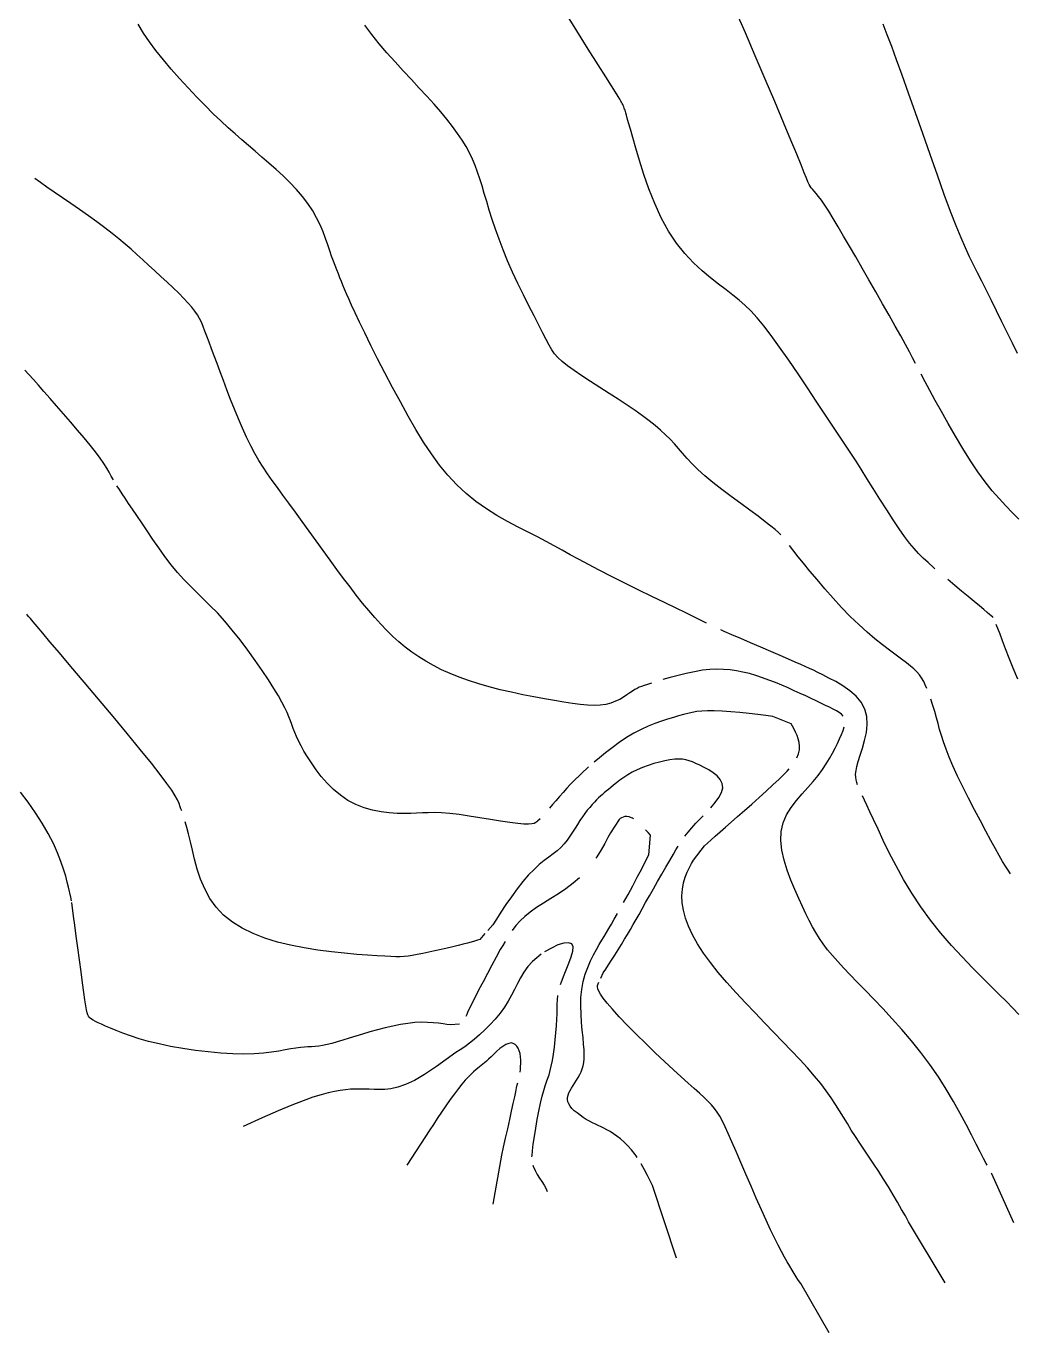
# Model space of a CAD drawing. Header units: millimetres. Extents: x 2235526 to 2245569, y 371981 to 382303.
# Drawn here: x 2243367.3 to 2243527.6, y 378853.1 to 379064.6 of the extents above; entities that cross this region are included whole.
import ezdxf

# ---------------------------------------------------------------- set-up
doc = ezdxf.new("R2010")
doc.units = ezdxf.units.MM
doc.linetypes.add('CONTI', pattern=[0])
for name, color, linetype, transparency in [('157', 10, 'CONTI', 0.7), ('159', 10, 'CONTI', 0.7), ('161', 10, 'CONTI', 0.7), ('163', 10, 'CONTI', 0.7), ('165', 10, 'CONTI', 0.7), ('167', 10, 'CONTI', 0.7), ('169', 10, 'CONTI', 0.7), ('171', 10, 'CONTI', 0.7), ('173', 10, 'CONTI', 0.7), ('175', 10, 'CONTI', 0.7), ('177', 10, 'CONTI', 0.7)]:
    doc.layers.add(name, color=color, linetype=linetype, transparency=transparency)

msp = doc.modelspace()

# ---------------------------------------------------------------- linework, layer by layer
at = {"layer": '157', "elevation": 157}
for points in [[(2243447.24, 378895.31), (2243447.28, 378895.72), (2243447.32, 378896.2), (2243447.35, 378896.71), (2243447.34, 378897.25), (2243447.3, 378897.79), (2243447.22, 378898.31), (2243447.09, 378898.76), (2243446.92, 378899.17), (2243446.7, 378899.51), (2243446.44, 378899.78), (2243446.13, 378899.95), (2243445.78, 378900.01), (2243445.38, 378899.95), (2243444.93, 378899.76), (2243444.46, 378899.46), (2243443.97, 378899.09), (2243443.48, 378898.66), (2243443, 378898.22), (2243442.55, 378897.79), (2243442.14, 378897.4), (2243441.79, 378897.08), (2243441.47, 378896.81), (2243441.19, 378896.59), (2243440.92, 378896.38), (2243440.66, 378896.16), (2243440.37, 378895.94), (2243440.06, 378895.67), (2243439.7, 378895.35), (2243439.3, 378894.97), (2243438.86, 378894.52), (2243438.37, 378893.98), (2243437.83, 378893.36), (2243437.24, 378892.63), (2243436.61, 378891.8), (2243435.93, 378890.86), (2243435.22, 378889.85), (2243434.52, 378888.82), (2243433.84, 378887.79), (2243433.2, 378886.82), (2243432.64, 378885.95), (2243428.93, 378880.21)], [(2243442.87, 378873.91), (2243444.27, 378881.85), (2243444.56, 378883.17), (2243444.88, 378884.61), (2243445.22, 378886.11), (2243445.55, 378887.6), (2243445.86, 378889), (2243446.13, 378890.23), (2243446.35, 378891.28), (2243446.53, 378892.1), (2243446.67, 378892.73), (2243446.77, 378893.21), (2243446.84, 378893.55)]]:
    msp.add_lwpolyline(points, dxfattribs=at)
at = {"layer": '159', "elevation": 159}
for points in [[(2243453.75, 378909.47), (2243453.8, 378909.62), (2243453.85, 378909.76), (2243454.24, 378910.79), (2243454.69, 378911.87), (2243455.13, 378912.95), (2243455.5, 378913.96), (2243455.74, 378914.86), (2243455.79, 378915.57), (2243455.58, 378916.05), (2243455.07, 378916.24), (2243454.3, 378916.17), (2243453.35, 378915.87), (2243452.29, 378915.38), (2243451.2, 378914.74)], [(2243450.65, 378914.37), (2243449.92, 378913.81), (2243449.26, 378913.22), (2243448.48, 378912.37), (2243447.83, 378911.48), (2243447.29, 378910.57), (2243446.8, 378909.64), (2243446.34, 378908.68), (2243445.86, 378907.72), (2243445.32, 378906.75), (2243444.69, 378905.78), (2243443.98, 378904.82), (2243443.21, 378903.88), (2243442.39, 378902.98), (2243441.54, 378902.11), (2243440.67, 378901.31), (2243439.8, 378900.56), (2243439.04, 378899.96), (2243438.28, 378899.41), (2243437.55, 378898.91), (2243436.84, 378898.45), (2243433.68, 378896.21)], [(2243449.15, 378881.57), (2243449.16, 378881.78), (2243449.23, 378882.57), (2243449.36, 378883.63), (2243449.54, 378884.86), (2243449.76, 378886.21), (2243450.01, 378887.6), (2243450.27, 378888.97), (2243450.55, 378890.25), (2243450.81, 378891.38), (2243451.06, 378892.3), (2243451.29, 378893.05), (2243451.51, 378893.7), (2243451.72, 378894.29), (2243451.91, 378894.88), (2243452.1, 378895.53), (2243452.28, 378896.28), (2243452.46, 378897.19), (2243452.63, 378898.22), (2243452.78, 378899.34), (2243452.92, 378900.5), (2243453.03, 378901.67), (2243453.12, 378902.79), (2243453.17, 378903.84), (2243453.2, 378904.71), (2243453.21, 378905.51), (2243453.22, 378906.26), (2243453.26, 378906.98), (2243453.34, 378907.71)]]:
    msp.add_lwpolyline(points, dxfattribs=at)
at = {"layer": '159'}
for points in [[(2243433.68, 378896.21), (2243431.79, 378894.92), (2243430.13, 378893.96), (2243428.69, 378893.29), (2243427.43, 378892.85), (2243426.32, 378892.6), (2243425.33, 378892.49), (2243424.44, 378892.47), (2243423.62, 378892.5), (2243422.83, 378892.53), (2243422.07, 378892.56), (2243421.32, 378892.56), (2243420.56, 378892.55), (2243419.78, 378892.51), (2243418.97, 378892.43), (2243418.11, 378892.31), (2243417.19, 378892.15), (2243416.18, 378891.93), (2243415.04, 378891.63), (2243413.72, 378891.22), (2243412.16, 378890.67), (2243410.31, 378889.95), (2243408.11, 378889.03), (2243405.51, 378887.88), (2243402.45, 378886.47)], [(2243449.3, 378880.26), (2243449.36, 378880.05), (2243449.65, 378879.39), (2243449.99, 378878.75), (2243450.37, 378878.15), (2243450.75, 378877.57), (2243451.1, 378877.02), (2243451.4, 378876.49), (2243451.62, 378875.98)]]:
    msp.add_lwpolyline(points, dxfattribs=at)
at = {"layer": '161', "elevation": 161}
for points in [[(2243374.66, 378923), (2243374.58, 378923.58), (2243374.19, 378925.24), (2243373.99, 378926.03), (2243373.74, 378927), (2243373.4, 378928.13), (2243372.96, 378929.4), (2243372.42, 378930.8), (2243371.74, 378932.31), (2243370.92, 378933.91), (2243369.95, 378935.58), (2243368.85, 378937.28), (2243367.66, 378938.97), (2243366.4, 378940.61)], [(2243465.56, 378936.29), (2243465.4, 378936.38), (2243465.26, 378936.47), (2243464.85, 378936.63), (2243464.49, 378936.68), (2243464.17, 378936.66), (2243463.88, 378936.58), (2243463.63, 378936.46), (2243463.42, 378936.32), (2243463.23, 378936.17), (2243461.85, 378934.03), (2243461.44, 378933.24), (2243460.93, 378932.3), (2243460.33, 378931.25), (2243459.64, 378930.15), (2243459.48, 378929.92)], [(2243463.96, 378922.72), (2243464.69, 378924.06), (2243465.45, 378925.46), (2243466.19, 378926.86), (2243466.9, 378928.2), (2243467.53, 378929.42), (2243468.05, 378930.46), (2243468.31, 378933.65), (2243467.94, 378934.06), (2243467.51, 378934.53)], [(2243456.83, 378926.75), (2243455.82, 378925.86), (2243454.64, 378924.97), (2243453.42, 378924.14), (2243452.19, 378923.37), (2243451, 378922.63), (2243449.88, 378921.91), (2243448.86, 378921.2), (2243447.99, 378920.5), (2243447.23, 378919.78), (2243446.55, 378919.02), (2243445.92, 378918.21)], [(2243437.44, 378903.07), (2243435.95, 378902.92), (2243435.4, 378903), (2243434.76, 378903.1), (2243434.02, 378903.2), (2243433.19, 378903.29), (2243432.27, 378903.35), (2243431.28, 378903.36), (2243430.2, 378903.31), (2243429.06, 378903.18), (2243427.87, 378902.99), (2243426.64, 378902.74), (2243425.39, 378902.45), (2243424.15, 378902.13), (2243422.93, 378901.79), (2243421.76, 378901.45), (2243420.64, 378901.11), (2243419.58, 378900.78), (2243418.58, 378900.47), (2243417.66, 378900.19), (2243416.8, 378899.95), (2243416.01, 378899.75), (2243415.29, 378899.59), (2243414.65, 378899.49), (2243414.06, 378899.43), (2243413.49, 378899.39), (2243412.92, 378899.37), (2243412.33, 378899.33), (2243411.69, 378899.28), (2243410.98, 378899.19), (2243410.17, 378899.05), (2243409.25, 378898.88), (2243408.2, 378898.69), (2243407.02, 378898.51), (2243405.7, 378898.36), (2243404.22, 378898.25), (2243402.57, 378898.21), (2243400.76, 378898.25), (2243398.81, 378898.37), (2243396.78, 378898.55), (2243394.72, 378898.8), (2243392.67, 378899.11), (2243390.7, 378899.46), (2243388.84, 378899.85), (2243387.14, 378900.27), (2243385.6, 378900.7), (2243384.22, 378901.15), (2243382.99, 378901.59), (2243381.91, 378902.01), (2243380.98, 378902.4), (2243380.18, 378902.75), (2243379.52, 378903.04), (2243378.98, 378903.29), (2243378.54, 378903.5), (2243378.19, 378903.69), (2243377.92, 378903.85), (2243377.71, 378904.01), (2243377.55, 378904.16), (2243377.42, 378904.33), (2243377.3, 378904.55), (2243377.2, 378904.88), (2243377.1, 378905.36), (2243376.98, 378906.04), (2243376.84, 378906.97), (2243376.67, 378908.2), (2243376.46, 378909.74), (2243376.22, 378911.53), (2243375.96, 378913.46), (2243375.69, 378915.42), (2243375.44, 378917.32), (2243375.2, 378919.06), (2243375, 378920.53), (2243374.7, 378922.73)], [(2243466.15, 378881.5), (2243465.99, 378881.73), (2243465.83, 378881.95), (2243465.25, 378882.7), (2243464.66, 378883.37), (2243464.06, 378883.96), (2243463.46, 378884.48), (2243462.88, 378884.93), (2243462.32, 378885.32), (2243461.78, 378885.66), (2243461.27, 378885.95), (2243460.79, 378886.2), (2243460.32, 378886.43), (2243459.86, 378886.64), (2243459.4, 378886.86), (2243458.93, 378887.09), (2243458.45, 378887.35), (2243457.94, 378887.64), (2243457.43, 378887.96), (2243456.92, 378888.31), (2243456.44, 378888.68), (2243456, 378889.05), (2243455.62, 378889.43), (2243455.31, 378889.8), (2243455.09, 378890.16), (2243454.96, 378890.51), (2243454.9, 378890.85), (2243454.91, 378891.2), (2243454.99, 378891.55), (2243455.12, 378891.92), (2243455.3, 378892.3), (2243455.53, 378892.69), (2243455.79, 378893.11), (2243456.06, 378893.54), (2243456.35, 378893.98), (2243456.62, 378894.43), (2243456.88, 378894.89), (2243457.11, 378895.35), (2243457.29, 378895.82), (2243457.44, 378896.3), (2243457.54, 378896.83), (2243457.59, 378897.43), (2243457.61, 378898.11), (2243457.58, 378898.9), (2243457.51, 378899.82), (2243457.41, 378900.88), (2243457.29, 378902.06), (2243457.17, 378903.33), (2243457.08, 378904.65), (2243457.03, 378906.01), (2243457.07, 378907.36), (2243457.19, 378908.68), (2243457.43, 378909.94), (2243457.76, 378911.13), (2243458.17, 378912.25), (2243458.62, 378913.3), (2243459.1, 378914.27), (2243459.58, 378915.15), (2243460.04, 378915.95), (2243460.44, 378916.63), (2243460.82, 378917.26), (2243461.19, 378917.88), (2243461.57, 378918.52), (2243461.99, 378919.23), (2243462.45, 378920.03), (2243462.98, 378920.96)], [(2243444.79, 378916.45), (2243444.42, 378915.81), (2243444.03, 378915.12), (2243443.35, 378913.89), (2243442.64, 378912.58), (2243441.93, 378911.24), (2243441.23, 378909.92), (2243440.58, 378908.66), (2243439.99, 378907.52), (2243439.5, 378906.53), (2243439.09, 378905.7), (2243438.8, 378905.08), (2243438.59, 378904.62), (2243438.45, 378904.29)], [(2243472.51, 378865.17), (2243468.65, 378876.92), (2243468.28, 378877.7), (2243467.84, 378878.57), (2243467.35, 378879.5), (2243466.82, 378880.43)]]:
    msp.add_lwpolyline(points, dxfattribs=at)
at = {"layer": '163', "elevation": 163}
for points in [[(2243392.5, 378937.57), (2243392.38, 378937.91), (2243392.26, 378938.23), (2243392.06, 378938.76), (2243391.8, 378939.34), (2243391.42, 378940.03), (2243390.88, 378940.9), (2243390.1, 378942.02), (2243389.03, 378943.45), (2243387.6, 378945.27), (2243385.79, 378947.51), (2243383.69, 378950.07), (2243381.4, 378952.82), (2243379.05, 378955.63), (2243376.73, 378958.38), (2243374.58, 378960.93), (2243372.71, 378963.15), (2243371.19, 378964.94), (2243370.01, 378966.33), (2243369.13, 378967.39), (2243368.48, 378968.15), (2243368.03, 378968.69), (2243367.73, 378969.05), (2243367.51, 378969.3), (2243367.42, 378969.4)], [(2243478.09, 378938.08), (2243478.8, 378938.92), (2243479.39, 378939.75), (2243479.81, 378940.55), (2243480, 378941.3), (2243479.92, 378942.01), (2243479.6, 378942.65), (2243479.1, 378943.22), (2243478.46, 378943.74), (2243477.75, 378944.19), (2243477.01, 378944.6), (2243476.3, 378944.95), (2243475.67, 378945.24), (2243475.1, 378945.49), (2243474.57, 378945.69), (2243474.04, 378945.83), (2243473.49, 378945.92), (2243472.9, 378945.95), (2243472.23, 378945.92), (2243471.47, 378945.83), (2243470.64, 378945.68), (2243469.75, 378945.48), (2243468.84, 378945.23), (2243467.92, 378944.93), (2243467.02, 378944.6), (2243466.17, 378944.23), (2243465.38, 378943.83), (2243464.65, 378943.41), (2243463.99, 378942.98), (2243463.38, 378942.55), (2243462.84, 378942.13), (2243462.35, 378941.74), (2243461.91, 378941.37), (2243461.52, 378941.05), (2243461.17, 378940.76), (2243460.84, 378940.49), (2243460.53, 378940.22), (2243460.23, 378939.95), (2243459.93, 378939.66), (2243459.6, 378939.34), (2243459.26, 378938.98), (2243458.89, 378938.58), (2243458.5, 378938.14), (2243458.1, 378937.67), (2243457.7, 378937.15), (2243457.3, 378936.6), (2243456.9, 378936.01), (2243456.51, 378935.39), (2243456.12, 378934.75), (2243455.71, 378934.1), (2243455.29, 378933.46), (2243454.84, 378932.82), (2243454.36, 378932.22), (2243453.82, 378931.65), (2243453.22, 378931.13), (2243452.57, 378930.62), (2243451.87, 378930.1), (2243451.12, 378929.53), (2243450.32, 378928.88), (2243449.48, 378928.11), (2243448.59, 378927.2), (2243447.67, 378926.13), (2243446.74, 378924.93), (2243445.82, 378923.67), (2243444.94, 378922.4), (2243444.13, 378921.18), (2243443.41, 378920.07), (2243442.81, 378919.13), (2243442, 378918.21)], [(2243441.54, 378917.7), (2243440.72, 378916.77), (2243440.34, 378916.65), (2243439.88, 378916.51), (2243439.34, 378916.35), (2243438.72, 378916.18), (2243438.01, 378916), (2243437.23, 378915.8), (2243436.36, 378915.58), (2243435.43, 378915.36), (2243434.44, 378915.13), (2243433.44, 378914.9), (2243432.44, 378914.69), (2243431.48, 378914.49), (2243430.59, 378914.31), (2243429.79, 378914.17), (2243429.1, 378914.06), (2243428.47, 378914), (2243427.84, 378913.96), (2243427.15, 378913.96), (2243426.34, 378913.99), (2243425.34, 378914.04), (2243424.1, 378914.12), (2243422.57, 378914.22), (2243420.8, 378914.35), (2243418.82, 378914.52), (2243416.71, 378914.75), (2243414.52, 378915.03), (2243412.29, 378915.39), (2243410.1, 378915.82), (2243407.98, 378916.35), (2243405.96, 378916.97), (2243404.06, 378917.71), (2243402.3, 378918.57), (2243400.7, 378919.56), (2243399.28, 378920.69), (2243398.05, 378921.97), (2243397.04, 378923.4), (2243396.21, 378924.94), (2243395.54, 378926.54), (2243395.01, 378928.15), (2243394.57, 378929.73), (2243394.22, 378931.22), (2243393.91, 378932.57), (2243393.61, 378933.83), (2243393.34, 378934.9), (2243393.08, 378935.81)], [(2243473.88, 378933.47), (2243474.4, 378934.14), (2243474.98, 378934.83), (2243475.65, 378935.56), (2243476.23, 378936.15), (2243476.84, 378936.77)], [(2243460.29, 378910.5), (2243460.69, 378911.34), (2243461.08, 378911.94), (2243461.53, 378912.64), (2243462.02, 378913.41), (2243462.55, 378914.23), (2243463.09, 378915.09), (2243463.63, 378915.94), (2243464.14, 378916.79), (2243464.62, 378917.59), (2243465.09, 378918.38), (2243465.54, 378919.17), (2243465.99, 378919.98), (2243466.47, 378920.82), (2243466.97, 378921.73), (2243467.53, 378922.72), (2243468.14, 378923.8), (2243468.79, 378924.94), (2243469.46, 378926.13), (2243470.14, 378927.31), (2243470.81, 378928.46), (2243471.44, 378929.55), (2243472.02, 378930.55), (2243472.43, 378931.24), (2243472.81, 378931.87)], [(2243497.22, 378853.1), (2243492.63, 378861.06), (2243492.42, 378861.37), (2243492.17, 378861.75), (2243491.89, 378862.19), (2243491.57, 378862.69), (2243491.22, 378863.26), (2243490.84, 378863.89), (2243490.43, 378864.59), (2243489.99, 378865.37), (2243489.51, 378866.26), (2243488.98, 378867.28), (2243488.39, 378868.45), (2243487.75, 378869.78), (2243487.04, 378871.31), (2243486.26, 378873.03), (2243485.43, 378874.9), (2243484.58, 378876.84), (2243483.74, 378878.79), (2243482.92, 378880.68), (2243482.16, 378882.44), (2243481.48, 378884.01), (2243480.9, 378885.34), (2243480.4, 378886.45), (2243479.95, 378887.37), (2243479.53, 378888.15), (2243479.11, 378888.82), (2243478.67, 378889.43), (2243478.18, 378890), (2243477.62, 378890.59), (2243476.98, 378891.21), (2243476.23, 378891.89), (2243475.38, 378892.65), (2243474.4, 378893.52), (2243473.28, 378894.52), (2243472.02, 378895.67), (2243470.61, 378896.99), (2243469.09, 378898.43), (2243467.54, 378899.93), (2243466.01, 378901.44), (2243464.56, 378902.9), (2243463.25, 378904.26), (2243462.15, 378905.46), (2243461.29, 378906.45), (2243460.67, 378907.25), (2243460.23, 378907.89), (2243459.96, 378908.38), (2243459.81, 378908.77), (2243459.74, 378909.07), (2243459.73, 378909.31), (2243459.99, 378909.86)]]:
    msp.add_lwpolyline(points, dxfattribs=at)
at = {"layer": '165', "elevation": 165}
for points in [[(2243381.44, 378991.14), (2243381.1, 378991.74), (2243380.76, 378992.37), (2243380.36, 378993.04), (2243379.88, 378993.8), (2243379.29, 378994.66), (2243378.54, 378995.67), (2243377.69, 378996.75), (2243376.71, 378997.94), (2243375.64, 378999.2), (2243374.52, 379000.51), (2243373.38, 379001.82), (2243372.26, 379003.1), (2243371.2, 379004.32), (2243370.22, 379005.45), (2243369.33, 379006.47), (2243368.52, 379007.38), (2243367.79, 379008.19), (2243367.13, 379008.89)], [(2243450.47, 378936.27), (2243450.06, 378935.93), (2243449.94, 378935.8), (2243449.77, 378935.67), (2243449.52, 378935.55), (2243449.15, 378935.46), (2243448.6, 378935.42), (2243447.84, 378935.43), (2243446.84, 378935.51), (2243445.56, 378935.68), (2243444.07, 378935.91), (2243442.43, 378936.18), (2243440.71, 378936.46), (2243438.99, 378936.74), (2243437.35, 378936.98), (2243435.85, 378937.15), (2243434.54, 378937.25), (2243433.4, 378937.29), (2243432.38, 378937.27), (2243431.43, 378937.23), (2243430.49, 378937.18), (2243429.53, 378937.13), (2243428.48, 378937.12), (2243427.32, 378937.15), (2243426.06, 378937.25), (2243424.74, 378937.43), (2243423.38, 378937.7), (2243422.01, 378938.09), (2243420.66, 378938.61), (2243419.37, 378939.27), (2243418.16, 378940.09), (2243417.04, 378941.03), (2243416.01, 378942.06), (2243415.06, 378943.15), (2243414.22, 378944.24), (2243413.47, 378945.32), (2243412.82, 378946.33), (2243412.27, 378947.26), (2243411.8, 378948.11), (2243411.41, 378948.88), (2243411.08, 378949.59), (2243410.79, 378950.27), (2243410.54, 378950.91), (2243410.31, 378951.53), (2243410.08, 378952.15), (2243409.83, 378952.79), (2243409.53, 378953.49), (2243409.17, 378954.27), (2243408.71, 378955.16), (2243408.13, 378956.19), (2243407.4, 378957.39), (2243406.52, 378958.77), (2243405.5, 378960.31), (2243404.37, 378961.93), (2243403.17, 378963.59), (2243401.93, 378965.24), (2243400.68, 378966.83), (2243399.45, 378968.29), (2243398.26, 378969.6), (2243397.12, 378970.77), (2243396.02, 378971.86), (2243394.95, 378972.89), (2243393.9, 378973.93), (2243392.86, 378974.99), (2243391.83, 378976.14), (2243390.8, 378977.4), (2243389.78, 378978.73), (2243388.77, 378980.12), (2243387.81, 378981.51), (2243386.89, 378982.87), (2243386.02, 378984.17), (2243385.23, 378985.37), (2243384.54, 378986.41), (2243383.91, 378987.34), (2243383.35, 378988.16), (2243382.86, 378988.9), (2243382.41, 378989.57), (2243382.02, 378990.18)], [(2243492.01, 378946.16), (2243492.28, 378946.81), (2243492.42, 378947.44), (2243492.43, 378948.06), (2243492.36, 378948.63), (2243492.21, 378949.21), (2243492.02, 378949.77), (2243491.79, 378950.32), (2243491.55, 378950.82), (2243491.31, 378951.26), (2243491.08, 378951.64), (2243488.08, 378952.86), (2243486.98, 378953.01), (2243485.68, 378953.16), (2243484.27, 378953.32), (2243482.79, 378953.47), (2243481.31, 378953.6), (2243479.91, 378953.7), (2243478.64, 378953.76), (2243477.55, 378953.77), (2243476.62, 378953.72), (2243475.8, 378953.64), (2243475.06, 378953.51), (2243474.35, 378953.35), (2243473.64, 378953.16), (2243472.87, 378952.94), (2243472.02, 378952.7), (2243471.09, 378952.42), (2243470.09, 378952.1), (2243469.04, 378951.72), (2243467.93, 378951.28), (2243466.8, 378950.76), (2243465.64, 378950.14), (2243464.44, 378949.42), (2243463.26, 378948.62), (2243462.12, 378947.8), (2243461.04, 378946.97), (2243460.06, 378946.18), (2243459.2, 378945.47)], [(2243458.31, 378944.7), (2243455.84, 378942.39), (2243455.35, 378941.86), (2243454.8, 378941.24), (2243454.2, 378940.57), (2243453.59, 378939.88), (2243453, 378939.21), (2243452.45, 378938.58), (2243451.98, 378938.03)], [(2243515.97, 378861.21), (2243510.07, 378871.09), (2243509.54, 378872.02), (2243508.94, 378873.08), (2243508.27, 378874.24), (2243507.55, 378875.46), (2243506.8, 378876.72), (2243506.03, 378877.97), (2243505.25, 378879.19), (2243504.46, 378880.38), (2243503.69, 378881.55), (2243502.93, 378882.68), (2243502.19, 378883.78), (2243501.48, 378884.86), (2243500.8, 378885.92), (2243500.16, 378886.96), (2243499.54, 378887.98), (2243498.91, 378889.01), (2243498.25, 378890.06), (2243497.54, 378891.14), (2243496.74, 378892.26), (2243495.85, 378893.43), (2243494.83, 378894.66), (2243493.7, 378895.96), (2243492.46, 378897.32), (2243491.14, 378898.74), (2243489.74, 378900.2), (2243488.28, 378901.72), (2243486.77, 378903.28), (2243485.23, 378904.88), (2243483.68, 378906.5), (2243482.15, 378908.14), (2243480.68, 378909.78), (2243479.28, 378911.41), (2243478.01, 378913.01), (2243476.87, 378914.56), (2243475.9, 378916.07), (2243475.1, 378917.52), (2243474.46, 378918.9), (2243473.98, 378920.23), (2243473.65, 378921.5), (2243473.46, 378922.7), (2243473.41, 378923.84), (2243473.49, 378924.91), (2243473.68, 378925.9), (2243473.95, 378926.82), (2243474.27, 378927.65), (2243474.61, 378928.39), (2243474.95, 378929.03), (2243475.26, 378929.57), (2243477.07, 378931.9), (2243477.55, 378932.35), (2243478.12, 378932.87), (2243478.8, 378933.48), (2243479.57, 378934.17), (2243480.43, 378934.93), (2243481.38, 378935.77), (2243482.41, 378936.68), (2243483.53, 378937.65), (2243484.69, 378938.67), (2243485.87, 378939.71), (2243487.03, 378940.75), (2243488.13, 378941.77), (2243489.14, 378942.73), (2243490.03, 378943.62), (2243490.41, 378944.02), (2243490.75, 378944.4)]]:
    msp.add_lwpolyline(points, dxfattribs=at)
at = {"layer": '167', "elevation": 167}
for points in [[(2243468.48, 378958.25), (2243467.84, 378958.05), (2243467.32, 378957.88), (2243466.87, 378957.72), (2243466.49, 378957.57), (2243466.14, 378957.4), (2243465.79, 378957.2), (2243465.43, 378956.97), (2243464.99, 378956.67), (2243464.5, 378956.33), (2243463.96, 378955.97), (2243463.34, 378955.62), (2243462.67, 378955.3), (2243461.92, 378955.02), (2243461.1, 378954.81), (2243460.2, 378954.69), (2243459.21, 378954.65), (2243458.14, 378954.69), (2243456.96, 378954.79), (2243455.68, 378954.95), (2243454.29, 378955.15), (2243452.79, 378955.41), (2243451.16, 378955.69), (2243449.44, 378956.01), (2243447.65, 378956.37), (2243445.84, 378956.76), (2243444.03, 378957.18), (2243442.25, 378957.64), (2243440.53, 378958.13), (2243438.9, 378958.65), (2243437.36, 378959.21), (2243435.91, 378959.8), (2243434.54, 378960.42), (2243433.24, 378961.08), (2243432, 378961.78), (2243430.84, 378962.5), (2243429.72, 378963.27), (2243428.66, 378964.07), (2243427.63, 378964.92), (2243426.64, 378965.81), (2243425.66, 378966.76), (2243424.69, 378967.77), (2243423.72, 378968.85), (2243422.74, 378969.99), (2243421.75, 378971.2), (2243420.74, 378972.48), (2243419.72, 378973.81), (2243418.67, 378975.2), (2243417.6, 378976.65), (2243416.5, 378978.16), (2243415.37, 378979.71), (2243414.23, 378981.28), (2243413.09, 378982.86), (2243411.96, 378984.42), (2243410.88, 378985.92), (2243409.84, 378987.35), (2243408.87, 378988.69), (2243407.97, 378989.91), (2243407.15, 378991.04), (2243406.39, 378992.13), (2243405.67, 378993.2), (2243404.98, 378994.29), (2243404.31, 378995.43), (2243403.65, 378996.67), (2243402.99, 378998.03), (2243402.33, 378999.49), (2243401.67, 379001.01), (2243401.03, 379002.58), (2243400.41, 379004.15), (2243399.81, 379005.7), (2243399.24, 379007.2), (2243398.71, 379008.63), (2243398.21, 379009.96), (2243397.76, 379011.21), (2243397.33, 379012.37), (2243396.94, 379013.42), (2243396.58, 379014.38), (2243396.26, 379015.23), (2243395.96, 379015.98), (2243395.68, 379016.65), (2243395.38, 379017.26), (2243395.04, 379017.85), (2243394.64, 379018.44), (2243394.15, 379019.07), (2243393.56, 379019.75), (2243392.84, 379020.51), (2243392.01, 379021.34), (2243391.1, 379022.22), (2243390.14, 379023.13), (2243389.14, 379024.06), (2243388.13, 379024.99), (2243387.15, 379025.89), (2243386.19, 379026.77), (2243385.26, 379027.62), (2243384.33, 379028.45), (2243383.36, 379029.29), (2243382.35, 379030.14), (2243381.26, 379031.01), (2243380.08, 379031.93), (2243378.78, 379032.89), (2243377.41, 379033.88), (2243375.99, 379034.87), (2243374.57, 379035.86), (2243373.19, 379036.81), (2243371.88, 379037.71), (2243370.7, 379038.53), (2243369.66, 379039.26), (2243368.76, 379039.92)], [(2243499.49, 378952.91), (2243499.21, 378953.21), (2243498.84, 378953.49), (2243498.39, 378953.76), (2243497.86, 378954.04), (2243497.25, 378954.34), (2243496.6, 378954.65), (2243495.89, 378955), (2243495.13, 378955.37), (2243494.31, 378955.76), (2243493.44, 378956.17), (2243492.52, 378956.59), (2243491.57, 378957.02), (2243490.58, 378957.46), (2243489.57, 378957.9), (2243488.53, 378958.33), (2243487.48, 378958.74), (2243486.42, 378959.12), (2243485.36, 378959.47), (2243484.31, 378959.78), (2243483.26, 378960.04), (2243482.23, 378960.24), (2243481.18, 378960.39), (2243480.12, 378960.47), (2243479.03, 378960.49), (2243477.91, 378960.44), (2243476.74, 378960.32), (2243475.42, 378960.1), (2243474.09, 378959.82), (2243472.77, 378959.5), (2243471.5, 378959.15), (2243470.32, 378958.81)], [(2243522.75, 378880.25), (2243522.63, 378880.48), (2243522.18, 378881.34), (2243521.64, 378882.39), (2243521, 378883.65), (2243520.24, 378885.12), (2243519.38, 378886.79), (2243518.41, 378888.6), (2243517.33, 378890.52), (2243516.15, 378892.51), (2243514.88, 378894.53), (2243513.5, 378896.53), (2243512.05, 378898.48), (2243510.52, 378900.38), (2243508.97, 378902.19), (2243507.42, 378903.93), (2243505.89, 378905.57), (2243504.42, 378907.11), (2243503.04, 378908.53), (2243501.77, 378909.84), (2243500.61, 378911.04), (2243499.56, 378912.15), (2243498.61, 378913.19), (2243497.74, 378914.17), (2243496.96, 378915.11), (2243496.26, 378916.03), (2243495.63, 378916.94), (2243495.05, 378917.87), (2243494.5, 378918.83), (2243493.97, 378919.84), (2243493.44, 378920.93), (2243492.89, 378922.11), (2243492.31, 378923.41), (2243491.67, 378924.83), (2243491.03, 378926.36), (2243490.44, 378927.95), (2243489.93, 378929.57), (2243489.56, 378931.19), (2243489.38, 378932.76), (2243489.44, 378934.25), (2243489.77, 378935.64), (2243490.33, 378936.93), (2243491.06, 378938.13), (2243491.91, 378939.26), (2243492.83, 378940.33), (2243493.76, 378941.35), (2243494.64, 378942.34), (2243495.43, 378943.31), (2243496.12, 378944.26), (2243496.73, 378945.17), (2243497.27, 378946.05), (2243497.75, 378946.9), (2243498.17, 378947.7), (2243498.54, 378948.46), (2243498.91, 378949.22), (2243499.22, 378949.93), (2243499.48, 378950.57), (2243499.66, 378951.15)], [(2243527.08, 378870.91), (2243523.51, 378878.81), (2243523.44, 378878.93)]]:
    msp.add_lwpolyline(points, dxfattribs=at)
at = {"layer": '169', "elevation": 169}
for points in [[(2243477.38, 378967.97), (2243474.05, 378969.63), (2243472.48, 378970.39), (2243470.61, 378971.29), (2243468.54, 378972.29), (2243466.35, 378973.36), (2243464.15, 378974.44), (2243462.01, 378975.5), (2243460.04, 378976.51), (2243458.3, 378977.42), (2243456.76, 378978.25), (2243455.35, 378979.02), (2243454.04, 378979.75), (2243452.75, 378980.46), (2243451.43, 378981.17), (2243450.04, 378981.91), (2243448.52, 378982.68), (2243446.9, 378983.51), (2243445.21, 378984.41), (2243443.49, 378985.39), (2243441.77, 378986.46), (2243440.09, 378987.63), (2243438.48, 378988.92), (2243436.97, 378990.34), (2243435.55, 378991.88), (2243434.19, 378993.54), (2243432.89, 378995.34), (2243431.63, 378997.25), (2243430.38, 378999.3), (2243429.12, 379001.46), (2243427.86, 379003.75), (2243426.6, 379006.09), (2243425.37, 379008.44), (2243424.19, 379010.73), (2243423.1, 379012.91), (2243422.11, 379014.91), (2243421.26, 379016.68), (2243420.55, 379018.16), (2243419.98, 379019.4), (2243419.52, 379020.42), (2243419.15, 379021.27), (2243418.84, 379022), (2243418.58, 379022.65), (2243418.34, 379023.26), (2243418.09, 379023.86), (2243417.84, 379024.48), (2243417.59, 379025.13), (2243417.32, 379025.81), (2243417.04, 379026.55), (2243416.75, 379027.34), (2243416.44, 379028.21), (2243416.11, 379029.16), (2243415.76, 379030.19), (2243415.35, 379031.27), (2243414.88, 379032.39), (2243414.32, 379033.54), (2243413.68, 379034.7), (2243412.92, 379035.86), (2243412.05, 379037.01), (2243411.07, 379038.14), (2243410.01, 379039.25), (2243408.9, 379040.33), (2243407.76, 379041.38), (2243406.61, 379042.39), (2243405.48, 379043.37), (2243404.37, 379044.31), (2243403.29, 379045.23), (2243402.22, 379046.16), (2243401.13, 379047.12), (2243400.01, 379048.13), (2243398.84, 379049.22), (2243397.6, 379050.4), (2243396.29, 379051.7), (2243394.93, 379053.1), (2243393.54, 379054.56), (2243392.16, 379056.08), (2243390.81, 379057.6), (2243389.53, 379059.12), (2243388.33, 379060.61), (2243387.26, 379062.04), (2243386.3, 379063.45), (2243385.43, 379064.88)], [(2243501.8, 378941.79), (2243501.67, 378942.17), (2243501.57, 378942.57), (2243501.51, 378943), (2243501.5, 378943.5), (2243501.57, 378944.08), (2243501.7, 378944.76), (2243501.92, 378945.58), (2243502.24, 378946.59), (2243502.6, 378947.74), (2243502.95, 378948.98), (2243503.23, 378950.27), (2243503.37, 378951.57), (2243503.31, 378952.84), (2243503.01, 378954.04), (2243502.41, 378955.14), (2243501.57, 378956.13), (2243500.55, 378957.02), (2243499.44, 378957.8), (2243498.3, 378958.49), (2243497.19, 378959.07), (2243496.21, 378959.57), (2243495.38, 378959.98), (2243494.67, 378960.32), (2243494.02, 378960.63), (2243493.35, 378960.94), (2243492.61, 378961.27), (2243491.73, 378961.66), (2243490.64, 378962.13), (2243489.31, 378962.71), (2243487.78, 378963.36), (2243486.15, 378964.06), (2243484.5, 378964.76), (2243482.91, 378965.45), (2243481.45, 378966.08), (2243480.22, 378966.62), (2243479.71, 378966.86)], [(2243527.87, 378904.62), (2243526.92, 378905.66), (2243525.88, 378906.73), (2243524.72, 378907.88), (2243523.42, 378909.15), (2243521.97, 378910.59), (2243520.39, 378912.19), (2243518.72, 378913.93), (2243517.01, 378915.8), (2243515.3, 378917.78), (2243513.63, 378919.86), (2243512.05, 378922.02), (2243510.58, 378924.23), (2243509.24, 378926.47), (2243508.03, 378928.67), (2243506.93, 378930.79), (2243505.96, 378932.78), (2243505.12, 378934.59), (2243504.39, 378936.18), (2243503.81, 378937.44), (2243503.32, 378938.48), (2243502.92, 378939.33), (2243502.59, 378940.03)]]:
    msp.add_lwpolyline(points, dxfattribs=at)
at = {"layer": '171', "elevation": 171}
for points in [[(2243489.38, 378982.26), (2243489.01, 378982.63), (2243488.49, 378983.09), (2243487.8, 378983.66), (2243486.89, 378984.37), (2243485.73, 378985.24), (2243484.38, 378986.23), (2243482.91, 378987.31), (2243481.38, 378988.44), (2243479.86, 378989.59), (2243478.41, 378990.72), (2243477.11, 378991.81), (2243476, 378992.81), (2243475.05, 378993.75), (2243474.23, 378994.62), (2243473.51, 378995.44), (2243472.84, 378996.22), (2243472.18, 378996.98), (2243471.5, 378997.72), (2243470.76, 378998.45), (2243469.95, 378999.19), (2243469.06, 378999.95), (2243468.09, 379000.72), (2243467.01, 379001.52), (2243465.82, 379002.36), (2243464.52, 379003.24), (2243463.1, 379004.18), (2243461.61, 379005.14), (2243460.1, 379006.11), (2243458.61, 379007.07), (2243457.21, 379007.99), (2243455.95, 379008.85), (2243454.87, 379009.62), (2243454.02, 379010.3), (2243453.35, 379010.93), (2243452.81, 379011.54), (2243452.36, 379012.2), (2243451.93, 379012.94), (2243451.46, 379013.83), (2243450.92, 379014.9), (2243450.26, 379016.19), (2243449.49, 379017.68), (2243448.64, 379019.33), (2243447.76, 379021.08), (2243446.87, 379022.9), (2243446.01, 379024.75), (2243445.2, 379026.58), (2243444.47, 379028.36), (2243443.82, 379030.07), (2243443.24, 379031.72), (2243442.72, 379033.29), (2243442.25, 379034.78), (2243441.83, 379036.19), (2243441.44, 379037.5), (2243441.07, 379038.73), (2243440.72, 379039.87), (2243440.35, 379040.96), (2243439.96, 379042.01), (2243439.53, 379043.03), (2243439.05, 379044.05), (2243438.49, 379045.07), (2243437.84, 379046.13), (2243437.1, 379047.22), (2243436.28, 379048.34), (2243435.38, 379049.5), (2243434.39, 379050.69), (2243433.31, 379051.93), (2243432.16, 379053.22), (2243430.93, 379054.55), (2243429.64, 379055.92), (2243428.33, 379057.33), (2243427.01, 379058.77), (2243425.7, 379060.24), (2243424.44, 379061.72), (2243423.24, 379063.23), (2243422.13, 379064.75)], [(2243513.02, 378957.4), (2243512.77, 378957.98), (2243512.51, 378958.5), (2243512.17, 378959.09), (2243511.81, 378959.6), (2243511.4, 378960.08), (2243510.93, 378960.54), (2243510.37, 378961.01), (2243509.72, 378961.53), (2243508.94, 378962.11), (2243508.03, 378962.78), (2243507, 378963.56), (2243505.86, 378964.43), (2243504.63, 378965.42), (2243503.34, 378966.51), (2243502, 378967.72), (2243500.62, 378969.04), (2243499.23, 378970.48), (2243497.85, 378971.98), (2243496.52, 378973.5), (2243495.26, 378974.99), (2243494.11, 378976.39), (2243493.09, 378977.64), (2243492.23, 378978.71), (2243490.8, 378980.5)], [(2243526.57, 378927.37), (2243526.17, 378927.95), (2243525.74, 378928.62), (2243525.27, 378929.4), (2243524.74, 378930.33), (2243524.12, 378931.44), (2243523.39, 378932.77), (2243522.58, 378934.28), (2243521.68, 378935.96), (2243520.74, 378937.76), (2243519.78, 378939.61), (2243518.86, 378941.44), (2243518, 378943.21), (2243517.24, 378944.84), (2243516.62, 378946.29), (2243516.12, 378947.58), (2243515.71, 378948.74), (2243515.37, 378949.79), (2243515.09, 378950.76), (2243514.84, 378951.7), (2243514.59, 378952.61), (2243514.3, 378953.63), (2243514, 378954.65), (2243513.68, 378955.64)]]:
    msp.add_lwpolyline(points, dxfattribs=at)
at = {"layer": '173', "elevation": 173}
for points in [[(2243514.33, 378976.76), (2243514.22, 378976.86), (2243514.11, 378976.95), (2243513.21, 378977.75), (2243512.4, 378978.49), (2243511.66, 378979.23), (2243510.94, 378980.03), (2243510.21, 378980.92), (2243509.43, 378981.96), (2243508.56, 378983.19), (2243507.58, 378984.66), (2243506.52, 378986.29), (2243505.43, 378988), (2243504.34, 378989.73), (2243503.31, 378991.38), (2243502.37, 378992.88), (2243501.58, 378994.15), (2243497.51, 379000.29), (2243496.42, 379001.95), (2243495.12, 379003.9), (2243493.7, 379006.05), (2243492.19, 379008.3), (2243490.67, 379010.52), (2243489.2, 379012.63), (2243487.84, 379014.51), (2243486.63, 379016.08), (2243485.55, 379017.38), (2243484.56, 379018.47), (2243483.6, 379019.4), (2243482.65, 379020.24), (2243481.65, 379021.05), (2243480.55, 379021.88), (2243479.34, 379022.8), (2243478.03, 379023.82), (2243476.65, 379024.97), (2243475.25, 379026.29), (2243473.85, 379027.78), (2243472.5, 379029.47), (2243471.23, 379031.39), (2243470.06, 379033.54), (2243469.01, 379035.85), (2243468.07, 379038.23), (2243467.25, 379040.58), (2243466.53, 379042.81), (2243465.93, 379044.84), (2243465.44, 379046.56), (2243465.06, 379047.91), (2243464.78, 379048.93), (2243464.57, 379049.66), (2243464.43, 379050.18), (2243464.33, 379050.53), (2243464.26, 379050.76), (2243464.2, 379050.95), (2243464.13, 379051.13), (2243464.07, 379051.32), (2243463.99, 379051.51), (2243463.92, 379051.7), (2243463.83, 379051.89), (2243463.74, 379052.07), (2243463.65, 379052.26), (2243463.54, 379052.45), (2243463.37, 379052.73), (2243463.09, 379053.17), (2243462.65, 379053.87), (2243462, 379054.9), (2243461.08, 379056.35), (2243459.84, 379058.31), (2243458.26, 379060.83), (2243456.4, 379063.8), (2243454.35, 379067.09)], [(2243523.73, 378968.85), (2243523.61, 378968.97), (2243523.43, 378969.13), (2243523.15, 378969.37), (2243522.76, 378969.7), (2243522.22, 378970.15), (2243521.51, 378970.74), (2243520.67, 378971.43), (2243519.7, 378972.24), (2243518.63, 378973.12), (2243517.52, 378974.06), (2243516.39, 378975)], [(2243527.71, 378958.89), (2243526.98, 378960.66), (2243526.32, 378962.3), (2243525.75, 378963.79), (2243525.27, 378965.09), (2243524.87, 378966.17), (2243524.22, 378967.74)]]:
    msp.add_lwpolyline(points, dxfattribs=at)
at = {"layer": '175', "elevation": 175}
for points in [[(2243511.2, 379009.99), (2243510.72, 379010.89), (2243510.19, 379011.88), (2243509.56, 379013.03), (2243508.79, 379014.43), (2243507.89, 379016.04), (2243506.9, 379017.79), (2243505.85, 379019.65), (2243504.76, 379021.57), (2243503.65, 379023.51), (2243502.56, 379025.41), (2243501.51, 379027.24), (2243500.51, 379028.98), (2243499.56, 379030.6), (2243498.68, 379032.09), (2243497.87, 379033.43), (2243497.14, 379034.61), (2243496.5, 379035.59), (2243495.96, 379036.38), (2243495.5, 379037), (2243495.12, 379037.48), (2243494.8, 379037.86), (2243494.54, 379038.16), (2243494.32, 379038.41), (2243494.14, 379038.67), (2243493.97, 379038.95), (2243493.78, 379039.35), (2243493.54, 379039.95), (2243493.18, 379040.84), (2243492.67, 379042.1), (2243491.97, 379043.84), (2243491.04, 379046.12), (2243489.84, 379049), (2243488.43, 379052.35), (2243486.89, 379056), (2243485.27, 379059.77), (2243483.67, 379063.5), (2243482.14, 379067)], [(2243527.87, 378984.79), (2243526.82, 378985.84), (2243525.77, 378986.93), (2243524.7, 378988.1), (2243523.59, 378989.38), (2243522.46, 378990.81), (2243521.29, 378992.42), (2243520.08, 378994.23), (2243518.85, 378996.19), (2243517.63, 378998.21), (2243516.46, 379000.24), (2243515.37, 379002.19), (2243514.38, 379004), (2243513.52, 379005.58), (2243512.75, 379007.03), (2243512.12, 379008.23)]]:
    msp.add_lwpolyline(points, dxfattribs=at)
at = {"layer": '177', "elevation": 177}
msp.add_lwpolyline([(2243527.7, 379011.6), (2243526.88, 379013.25), (2243526.03, 379014.97), (2243525.17, 379016.73), (2243524.31, 379018.47), (2243523.48, 379020.17), (2243522.67, 379021.78), (2243521.92, 379023.28), (2243521.23, 379024.64), (2243520.58, 379025.94), (2243519.93, 379027.26), (2243519.27, 379028.69), (2243518.55, 379030.33), (2243517.76, 379032.26), (2243516.87, 379034.58), (2243515.84, 379037.34), (2243514.72, 379040.45), (2243513.55, 379043.77), (2243512.35, 379047.18), (2243511.17, 379050.54), (2243510.05, 379053.74), (2243509.03, 379056.63), (2243508.12, 379059.12), (2243507.33, 379061.27), (2243506.61, 379063.16), (2243505.95, 379064.88)], dxfattribs=at)

doc.saveas('drawing.dxf')
